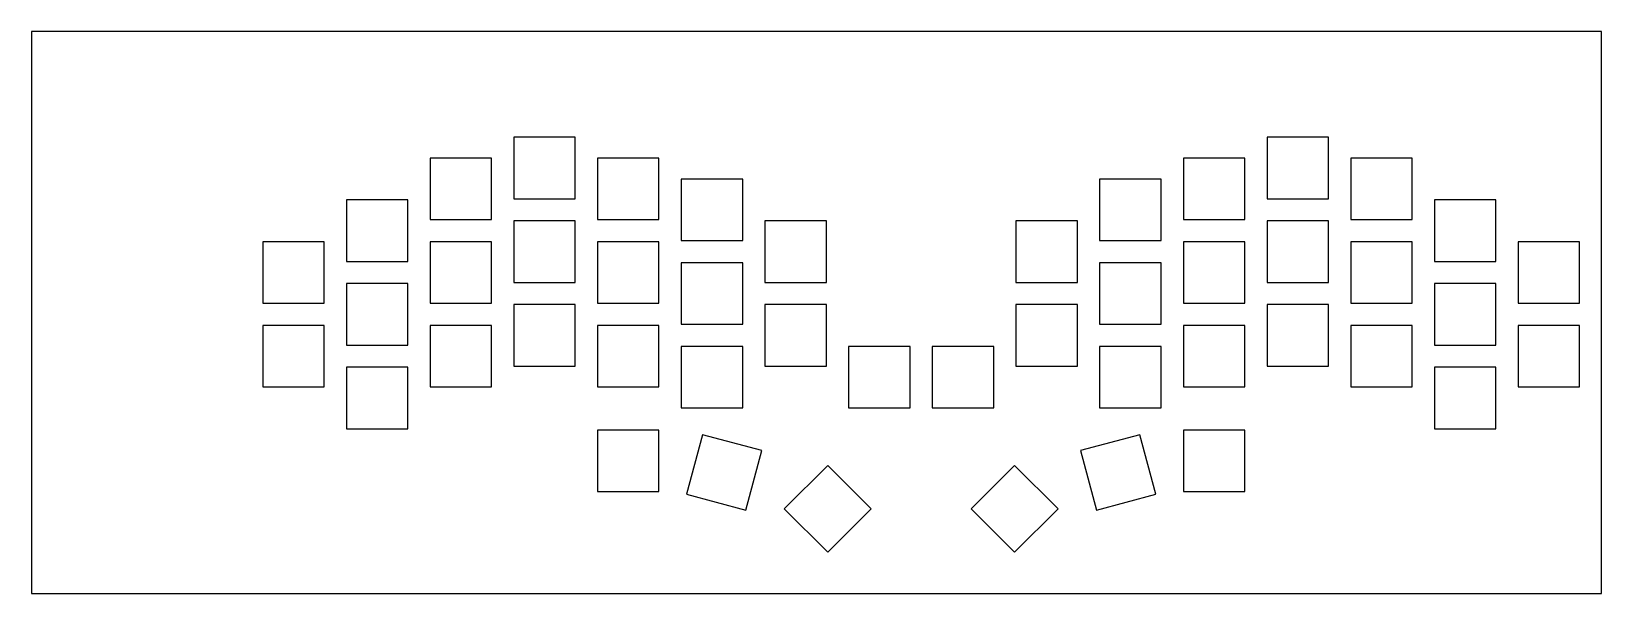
# Model space of a CAD drawing. Header units: millimetres. Extents: x 0 to 357, y 0 to 128.
import ezdxf

# ---------------------------------------------------------------- set-up
doc = ezdxf.new("R2010")
doc.units = ezdxf.units.MM
doc.layers.add('Layer1', color=7, linetype='CONTINUOUS')

msp = doc.modelspace()

# ---------------------------------------------------------------- linework, layer by layer
at = {"layer": 'Layer1'}
for points in [[(0, 0), (357.4, 0), (357.4, 127.9637), (0, 127.9637), (0, 0)], [(123.8, 103.8887), (109.8, 103.8887), (109.8, 89.8887), (123.8, 89.8887), (123.8, 103.8887)], [(295.25, 103.8887), (281.25, 103.8887), (281.25, 89.8887), (295.25, 89.8887), (295.25, 103.8887)], [(104.75, 99.1267), (90.75, 99.1267), (90.75, 85.1267), (104.75, 85.1267), (104.75, 99.1267)], [(142.85, 99.1267), (128.85, 99.1267), (128.85, 85.1267), (142.85, 85.1267), (142.85, 99.1267)], [(276.2, 99.1267), (262.2, 99.1267), (262.2, 85.1267), (276.2, 85.1267), (276.2, 99.1267)], [(314.3, 99.1267), (300.3, 99.1267), (300.3, 85.1267), (314.3, 85.1267), (314.3, 99.1267)], [(161.9, 94.3637), (147.9, 94.3637), (147.9, 80.3637), (161.9, 80.3637), (161.9, 94.3637)], [(257.15, 94.3637), (243.15, 94.3637), (243.15, 80.3637), (257.15, 80.3637), (257.15, 94.3637)], [(85.7, 89.6017), (71.7, 89.6017), (71.7, 75.6017), (85.7, 75.6017), (85.7, 89.6017)], [(333.35, 89.6017), (319.35, 89.6017), (319.35, 75.6017), (333.35, 75.6017), (333.35, 89.6017)], [(123.8, 84.8387), (109.8, 84.8387), (109.8, 70.8387), (123.8, 70.8387), (123.8, 84.8387)], [(180.95, 84.8387), (166.95, 84.8387), (166.95, 70.8387), (180.95, 70.8387), (180.95, 84.8387)], [(238.1, 84.8387), (224.1, 84.8387), (224.1, 70.8387), (238.1, 70.8387), (238.1, 84.8387)], [(295.25, 84.8387), (281.25, 84.8387), (281.25, 70.8387), (295.25, 70.8387), (295.25, 84.8387)], [(66.65, 80.0767), (52.65, 80.0767), (52.65, 66.0767), (66.65, 66.0767), (66.65, 80.0767)], [(104.75, 80.0767), (90.75, 80.0767), (90.75, 66.0767), (104.75, 66.0767), (104.75, 80.0767)], [(142.85, 80.0767), (128.85, 80.0767), (128.85, 66.0767), (142.85, 66.0767), (142.85, 80.0767)], [(276.2, 80.0767), (262.2, 80.0767), (262.2, 66.0767), (276.2, 66.0767), (276.2, 80.0767)], [(314.3, 80.0767), (300.3, 80.0767), (300.3, 66.0767), (314.3, 66.0767), (314.3, 80.0767)], [(352.4, 80.0767), (338.4, 80.0767), (338.4, 66.0767), (352.4, 66.0767), (352.4, 80.0767)], [(161.9, 75.3137), (147.9, 75.3137), (147.9, 61.3137), (161.9, 61.3137), (161.9, 75.3137)], [(257.15, 75.3137), (243.15, 75.3137), (243.15, 61.3137), (257.15, 61.3137), (257.15, 75.3137)], [(85.7, 70.5507), (71.7, 70.5507), (71.7, 56.5507), (85.7, 56.5507), (85.7, 70.5507)], [(333.35, 70.5507), (319.35, 70.5507), (319.35, 56.5507), (333.35, 56.5507), (333.35, 70.5507)], [(123.8, 65.7887), (109.8, 65.7887), (109.8, 51.7887), (123.8, 51.7887), (123.8, 65.7887)], [(180.95, 65.7887), (166.95, 65.7887), (166.95, 51.7887), (180.95, 51.7887), (180.95, 65.7887)], [(238.1, 65.7887), (224.1, 65.7887), (224.1, 51.7887), (238.1, 51.7887), (238.1, 65.7887)], [(295.25, 65.7887), (281.25, 65.7887), (281.25, 51.7887), (295.25, 51.7887), (295.25, 65.7887)], [(66.65, 61.0267), (52.65, 61.0267), (52.65, 47.0267), (66.65, 47.0267), (66.65, 61.0267)], [(104.75, 61.0267), (90.75, 61.0267), (90.75, 47.0267), (104.75, 47.0267), (104.75, 61.0267)], [(142.85, 61.0267), (128.85, 61.0267), (128.85, 47.0267), (142.85, 47.0267), (142.85, 61.0267)], [(276.2, 61.0267), (262.2, 61.0267), (262.2, 47.0267), (276.2, 47.0267), (276.2, 61.0267)], [(314.3, 61.0267), (300.3, 61.0267), (300.3, 47.0267), (314.3, 47.0267), (314.3, 61.0267)], [(352.4, 61.0267), (338.4, 61.0267), (338.4, 47.0267), (352.4, 47.0267), (352.4, 61.0267)], [(161.9, 56.2637), (147.9, 56.2637), (147.9, 42.2637), (161.9, 42.2637), (161.9, 56.2637)], [(200, 56.2637), (186, 56.2637), (186, 42.2637), (200, 42.2637), (200, 56.2637)], [(219.05, 56.2637), (205.05, 56.2637), (205.05, 42.2637), (219.05, 42.2637), (219.05, 56.2637)], [(257.15, 56.2637), (243.15, 56.2637), (243.15, 42.2637), (257.15, 42.2637), (257.15, 56.2637)], [(85.7, 51.5017), (71.7, 51.5017), (71.7, 37.5017), (85.7, 37.5017), (85.7, 51.5017)], [(333.35, 51.5017), (319.35, 51.5017), (319.35, 37.5017), (333.35, 37.5017), (333.35, 51.5017)], [(142.85, 37.2137), (128.85, 37.2137), (128.85, 23.2137), (142.85, 23.2137), (142.85, 37.2137)], [(166.2632, 32.5421), (152.7402, 36.1656), (149.1167, 22.6426), (162.6397, 19.0192), (166.2632, 32.5421)], [(252.3098, 36.1656), (238.7868, 32.5421), (242.4103, 19.0192), (255.9333, 22.6426), (252.3098, 36.1656)], [(276.2, 37.2137), (262.2, 37.2137), (262.2, 23.2137), (276.2, 23.2137), (276.2, 37.2137)], [(181.263, 9.3943), (191.1625, 19.2938), (181.263, 29.1933), (171.3635, 19.2938), (181.263, 9.3943)], [(233.6865, 19.2938), (223.787, 29.1933), (213.8875, 19.2938), (223.787, 9.3943), (233.6865, 19.2938)]]:
    msp.add_lwpolyline(points, close=True, dxfattribs=at)

doc.saveas('drawing.dxf')
